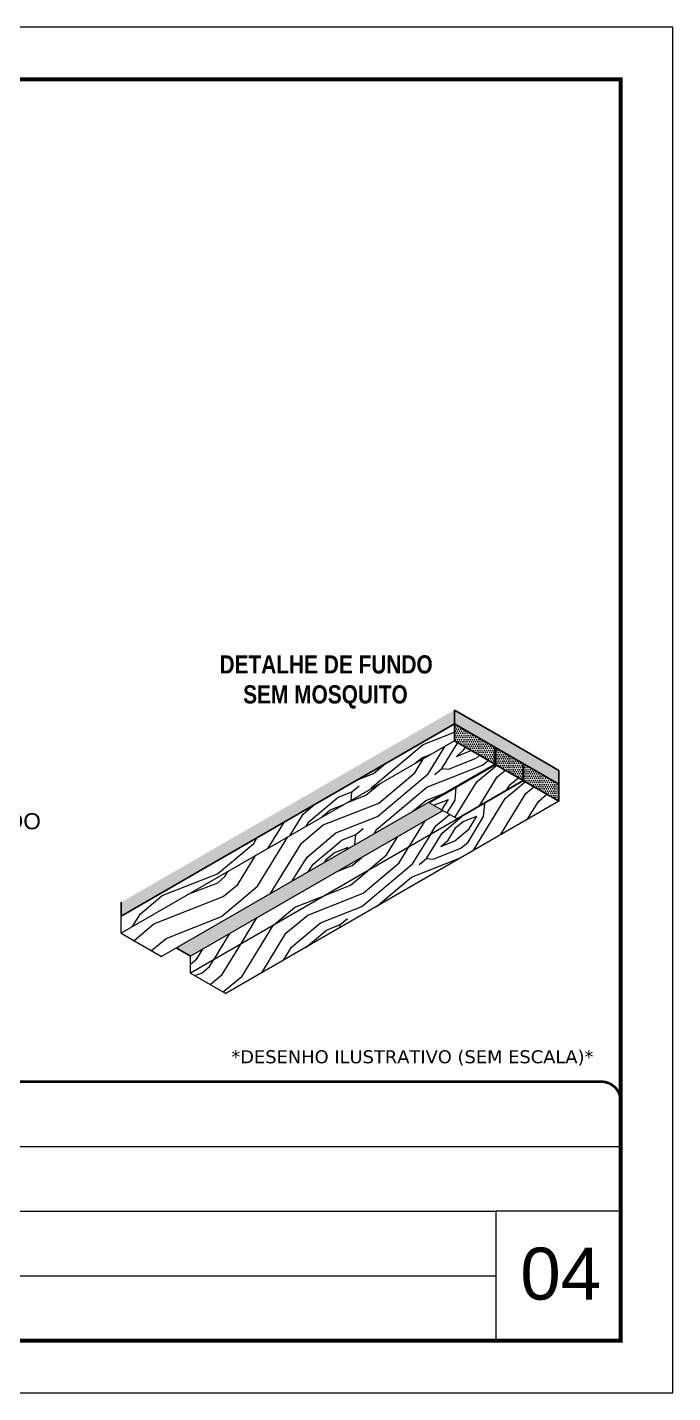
# Model space of a CAD drawing. Extents: x 3330 to 22105, y 1197 to 30204.
# Drawn here: x 18603 to 19100, y 28763 to 29813 of the extents above; entities that cross this region are included whole.
import ezdxf
from ezdxf.enums import TextEntityAlignment as Align

# ---------------------------------------------------------------- set-up
doc = ezdxf.new("R2010")
doc.units = 0
doc.linetypes.add('CONTINUO', pattern=[0])
doc.linetypes.add('DASHED', pattern=[0.75, 0.5, -0.25])
for name, color, linetype, lineweight in [('CARIMBO', 255, 'Continuous', 9), ('Folhas', 255, 'Continuous', 9), ('fundo', 100, 'Continuous', 9), ('Madeira', 126, 'Continuous', 18), ('SARRAFO DE PRESSAO', 251, 'DASHED', 9)]:
    doc.layers.add(name, color=color, linetype=linetype, lineweight=lineweight)
for name, color, linetype in [('HACHURA MADEIRAS', 1, 'Continuous'), ('material do compensado', 7, 'Continuous'), ('texto', 7, 'Continuous')]:
    doc.layers.add(name, color=color, linetype=linetype)
doc.styles.add('ARIAL', font='arial.ttf')
doc.styles.add('CESAR1', font='arial.ttf', dxfattribs={"oblique": 15})
doc.styles.add('ROMANC', font='techb___.ttf', dxfattribs={"height": 2.5})
doc.styles.add('stylellllll', font='verdana.ttf', dxfattribs={"height": 2})
pattern_1 = [(355, (-30733.11, 26415.57), (111.07494, 93.20294), [5.12645, -97.40264]), (85, (-30689.13, 26447.74), (-93.20294, 111.07494), [10.2529, -92.27619]), (40, (-30710.45, 26439.314), (8.936, 102.13894), [7.24881, -21.74642, 7.24881, -14.497615, 50.751904, -43.50449]), (40, (-30738.666, 26410.91), (8.936, 102.13894), [7.24983, -14.49967, 7.24983, -115.99871]), (40, (-30702.02, 26417.99), (8.936, 102.13894), [7.24983, -137.7482]), (40, (-30692.256, 26411.99), (8.936, 102.13894), [7.24983, -137.7482]), (40, (-30706.68, 26423.55), (8.936, 102.13894), [7.24983, -137.7482]), (40, (-30711.344, 26429.1), (8.936, 102.13894), [14.49967, -130.49838]), (40, (-30679.11, 26503.47), (8.936, 102.13894), [14.49967, -130.49838]), (40, (-30721.11, 26435.1), (8.936, 102.13894), [28.99933, -115.99871]), (40, (-30725.77, 26440.655), (8.936, 102.13894), [28.99933, -115.99871]), (40, (-30656.7, 26465.49), (8.936, 102.13894), [28.99933, -115.99871]), (40, (-30729.984, 26451.315), (8.936, 102.13894), [21.7497, -123.24834]), (40, (-30749.07, 26468.42), (8.936, 102.13894), [21.7497, -123.24834]), (40, (-30739.75, 26457.316), (8.936, 102.13894), [21.7497, -123.24834]), (40, (-30670.68, 26482.15), (8.936, 102.13894), [36.24951, -108.74853]), (40, (-30680.45, 26488.15), (8.936, 102.13894), [36.24951, -108.74853]), (40, (-30672.47, 26461.72), (8.936, 102.13894), [50.74931, -94.24873]), (21.56505, (-30722.004, 26424.887), (102.138945, -8.936), [11.4631, -217.79893]), (21.56505, (-30698.896, 26453.74), (102.138945, -8.936), [11.4631, -217.79893]), (21.56505, (-30704.896, 26443.974), (102.138945, -8.936), [11.4631, -217.79893]), (21.56505, (-30728.005, 26415.12), (102.138945, -8.936), [22.9262, -206.33583]), (21.56505, (-30703.556, 26459.295), (102.138945, -8.936), [34.3893, -194.87273]), (21.56505, (-30713.323, 26465.296), (102.138945, -8.936), [45.8524, -183.40963]), (21.56505, (-30723.09, 26471.296), (102.138945, -8.936), [45.8524, -183.40963]), (21.56505, (-30735.73, 26503.28), (102.138945, -8.936), [45.8524, -183.40963]), (21.56505, (-30736.624, 26493.064), (102.138945, -8.936), [57.3155, -171.94653]), (21.56505, (-30732.41, 26482.404), (102.138945, -8.936), [57.3155, -171.94653]), (58.43495, (-30700.236, 26438.42), (8.936, 102.138945), [11.4631, -217.79893]), (58.43495, (-30716.45, 26429.547), (8.936, 102.138945), [11.4631, -217.79893]), (58.43495, (-30733.11, 26415.567), (8.936, 102.138945), [22.9262, -206.33583]), (58.43495, (-30701.13, 26428.207), (8.936, 102.138945), [22.9262, -206.33583]), (58.43495, (-30743.773, 26411.353), (8.936, 102.138945), [34.3893, -194.87273]), (58.43495, (-30753.986, 26412.247), (8.936, 102.138945), [45.8524, -183.40963]), (58.43495, (-30661.615, 26409.31), (8.936, 102.138945), [45.8524, -183.40963]), (58.43495, (-30696.47, 26422.653), (8.936, 102.138945), [45.8524, -183.40963]), (58.43495, (-30676.935, 26410.65), (8.936, 102.138945), [57.3155, -171.94653]), (58.43495, (-30686.703, 26416.652), (8.936, 102.138945), [57.3155, -171.94653])]
pattern_2 = [(0, (-19840.5948, 18661.6152), (0.82275303, 1.645506056), [0, -1.645506056])]

# ---------------------------------------------------------------- blocks, each defined once
blk = doc.blocks.new('9999999999')
at = {"color": 30, "linetype": 'CONTINUO'}
for p, q in [((98564.6, 34379.6), (99584, 34379.6)), ((98564.6, 34329.8), (99488, 34329.8)), ((99584, 34329.8), (99488, 34329.8)), ((99488, 34329.8), (99488, 34230.2)), ((98564.6, 34280), (99488, 34280))]:
    blk.add_line(p, q, dxfattribs=at)
at = {"color": 30, "linetype": 'CONTINUO', "const_width": 2}
blk.add_lwpolyline([(99584, 34230.2), (99584, 34414.4, 0.414214), (99569, 34429.4), (98229, 34429.4, 0.414214), (98214, 34414.4), (98214, 34245.2, 0.414214), (98229, 34230.2), (99584, 34230.2)], format="xyb", dxfattribs=at)
at = {"layer": 'Folhas'}
blk.add_lwpolyline([(98139, 34190.2), (99624, 34190.2), (99624, 35240.2), (98139, 35240.2)], close=True, dxfattribs=at)
at = {"layer": 'Folhas', "color": 30, "const_width": 3}
blk.add_lwpolyline([(98214, 34230.2), (99584, 34230.2), (99584, 35200.2), (98214, 35200.2)], close=True, dxfattribs=at)

msp = doc.modelspace()

# ---------------------------------------------------------------- hatches: boundary and pattern name
at = {"layer": 'fundo'}
h = msp.add_hatch(color=252, dxfattribs=at)
h.dxf.hatch_style = 1
h.paths.add_polyline_path([(18675.55, 29140.24), (18675.55, 29129.58), (18931.7, 29277.47), (18931.7, 29288.12)])
h = msp.add_hatch(color=252, dxfattribs=at)
h.dxf.hatch_style = 1
h.paths.add_polyline_path([(18962.77, 29270.18), (18931.7, 29288.12), (18931.7, 29277.47), (18962.77, 29259.52), (19012.11, 29231.04), (19012.11, 29241.69)])
h = msp.add_hatch(color=252, dxfattribs=at)
h.dxf.hatch_style = 1
h.paths.add_polyline_path([(18923.06, 29210.73), (18912.7, 29216.71), (18912.7, 29217.59), (18717.91, 29105.13), (18728.83, 29098.82)])
at = {"layer": 'HACHURA MADEIRAS'}
h = msp.add_hatch(dxfattribs=at)
h.set_pattern_fill('DOTS', scale=1.036539)
h.set_pattern_definition(pattern_2)
h.paths.add_polyline_path([(18962.77, 29246.5), (18962.77, 29259.52), (18931.7, 29277.47), (18931.7, 29264.44)])
h = msp.add_hatch(dxfattribs=at)
h.set_pattern_fill('DOTS', scale=1.036539)
h.set_pattern_definition(pattern_2)
h.paths.add_polyline_path([(18963.53, 29259.09), (18963.53, 29246.06), (18984.67, 29233.86), (18984.67, 29246.88)])
h = msp.add_hatch(dxfattribs=at)
h.set_pattern_fill('DOTS', scale=1.036539)
h.set_pattern_definition(pattern_2)
h.paths.add_polyline_path([(18984.97, 29246.71), (18984.97, 29233.68), (19012.11, 29218.02), (19012.11, 29231.04)])
at = {"layer": 'Madeira'}
h = msp.add_hatch(dxfattribs=at)
h.set_pattern_fill('PATRON00077', color=256, scale=102.529099, angle=355, pattern_type=2)
h.set_pattern_definition(pattern_1)
h.paths.add_polyline_path([(18675.55, 29129.58), (18675.55, 29116.56), (18931.7, 29264.44), (18931.7, 29277.47)])
h = msp.add_hatch(dxfattribs=at)
h.set_pattern_fill('PATRON00077', color=256, scale=102.529099, angle=355, pattern_type=2)
h.set_pattern_definition([(355, (369.41, -42825), (111.07494, 93.20294), [5.12645, -97.40264]), (85, (413.39, -42792.83), (-93.20294, 111.07494), [10.25291, -92.27619]), (40, (392.07, -42801.256), (8.936, 102.138945), [7.248807, -21.74642, 7.248807, -14.497615, 50.751904, -43.504487]), (40, (363.85, -42829.66), (8.936, 102.138945), [7.24983, -14.499665, 7.24983, -115.99871]), (40, (400.495, -42822.58), (8.936, 102.138945), [7.24983, -137.74821]), (40, (410.26, -42828.58), (8.936, 102.138945), [7.24983, -137.74821]), (40, (395.834, -42817.02), (8.936, 102.138945), [7.24983, -137.74821]), (40, (391.174, -42811.47), (8.936, 102.138945), [14.49967, -130.49838]), (40, (423.41, -42737.1), (8.936, 102.138945), [14.49967, -130.49838]), (40, (381.41, -42805.47), (8.936, 102.138945), [28.99933, -115.99871]), (40, (376.75, -42799.915), (8.936, 102.138945), [28.99933, -115.99871]), (40, (445.82, -42775.08), (8.936, 102.138945), [28.99933, -115.99871]), (40, (372.534, -42789.254), (8.936, 102.138945), [21.7497, -123.24834]), (40, (353.446, -42772.15), (8.936, 102.138945), [21.7497, -123.24834]), (40, (362.77, -42783.254), (8.936, 102.138945), [21.7497, -123.24834]), (40, (431.84, -42758.42), (8.936, 102.138945), [36.24951, -108.74853]), (40, (422.07, -42752.42), (8.936, 102.138945), [36.24951, -108.74853]), (40, (430.05, -42778.85), (8.936, 102.138945), [50.74931, -94.24873]), (21.56505, (380.514, -42815.683), (102.138945, -8.936), [11.4631, -217.79893]), (21.56505, (403.62, -42786.83), (102.138945, -8.936), [11.4631, -217.79893]), (21.56505, (397.62, -42796.595), (102.138945, -8.936), [11.4631, -217.79893]), (21.56505, (374.513, -42825.45), (102.138945, -8.936), [22.9262, -206.33583]), (21.56505, (398.96, -42781.275), (102.138945, -8.936), [34.3893, -194.87273]), (21.56505, (389.195, -42775.274), (102.138945, -8.936), [45.8524, -183.40963]), (21.56505, (379.43, -42769.273), (102.138945, -8.936), [45.8524, -183.40963]), (21.56505, (366.79, -42737.29), (102.138945, -8.936), [45.8524, -183.40963]), (21.56505, (365.894, -42747.505), (102.138945, -8.936), [57.31551, -171.94653]), (21.56505, (370.108, -42758.166), (102.138945, -8.936), [57.31551, -171.94653]), (58.43495, (402.28, -42802.15), (8.936, 102.138945), [11.4631, -217.79893]), (58.43495, (386.067, -42811.023), (8.936, 102.138945), [11.4631, -217.79893]), (58.43495, (369.406, -42825.003), (8.936, 102.138945), [22.9262, -206.33583]), (58.43495, (401.39, -42812.363), (8.936, 102.138945), [22.9262, -206.33583]), (58.43495, (358.745, -42829.216), (8.936, 102.138945), [34.3893, -194.87273]), (58.43495, (348.53, -42828.323), (8.936, 102.138945), [45.8524, -183.40963]), (58.43495, (440.903, -42831.26), (8.936, 102.138945), [45.8524, -183.40963]), (58.43495, (406.05, -42817.917), (8.936, 102.138945), [45.8524, -183.40963]), (58.43495, (425.583, -42829.92), (8.936, 102.138945), [57.31551, -171.94653]), (58.43495, (415.815, -42823.917), (8.936, 102.138945), [57.31551, -171.94653])])
h.paths.add_polyline_path([(18675.55, 29116.56), (18706.63, 29098.61), (18962.77, 29246.5), (18931.7, 29264.44)])
h = msp.add_hatch(dxfattribs=at)
h.set_pattern_fill('PATRON00077', color=256, scale=102.529099, angle=355, pattern_type=2)
h.set_pattern_definition([(355, (-30755.08, 26428.31), (111.07494, 93.20294), [5.12645, -97.40264]), (85, (-30711.09, 26460.48), (-93.20294, 111.07494), [10.2529, -92.27619]), (40, (-30732.414, 26452.05), (8.936, 102.13894), [7.24881, -21.74642, 7.24881, -14.497615, 50.751904, -43.50449]), (40, (-30760.63, 26423.646), (8.936, 102.13894), [7.24983, -14.49967, 7.24983, -115.99871]), (40, (-30723.99, 26430.73), (8.936, 102.13894), [7.24983, -137.7482]), (40, (-30714.22, 26424.73), (8.936, 102.13894), [7.24983, -137.7482]), (40, (-30728.65, 26436.286), (8.936, 102.13894), [7.24983, -137.7482]), (40, (-30733.31, 26441.84), (8.936, 102.13894), [14.49967, -130.49838]), (40, (-30701.07, 26516.21), (8.936, 102.13894), [14.49967, -130.49838]), (40, (-30743.075, 26447.84), (8.936, 102.13894), [28.99933, -115.99871]), (40, (-30747.735, 26453.394), (8.936, 102.13894), [28.99933, -115.99871]), (40, (-30678.664, 26478.23), (8.936, 102.13894), [28.99933, -115.99871]), (40, (-30751.95, 26464.055), (8.936, 102.13894), [21.7497, -123.24834]), (40, (-30771.036, 26481.16), (8.936, 102.13894), [21.7497, -123.24834]), (40, (-30761.716, 26470.055), (8.936, 102.13894), [21.7497, -123.24834]), (40, (-30692.644, 26494.89), (8.936, 102.13894), [36.24951, -108.74853]), (40, (-30702.41, 26500.89), (8.936, 102.13894), [36.24951, -108.74853]), (40, (-30694.43, 26474.46), (8.936, 102.13894), [50.74931, -94.24873]), (21.56505, (-30743.97, 26437.626), (102.138945, -8.936), [11.4631, -217.79893]), (21.56505, (-30720.86, 26466.48), (102.138945, -8.936), [11.4631, -217.79893]), (21.56505, (-30726.86, 26456.714), (102.138945, -8.936), [11.4631, -217.79893]), (21.56505, (-30749.97, 26427.86), (102.138945, -8.936), [22.9262, -206.33583]), (21.56505, (-30725.52, 26472.035), (102.138945, -8.936), [34.3893, -194.87273]), (21.56505, (-30735.287, 26478.035), (102.138945, -8.936), [45.8524, -183.40963]), (21.56505, (-30745.054, 26484.036), (102.138945, -8.936), [45.8524, -183.40963]), (21.56505, (-30757.694, 26516.02), (102.138945, -8.936), [45.8524, -183.40963]), (21.56505, (-30758.59, 26505.804), (102.138945, -8.936), [57.3155, -171.94653]), (21.56505, (-30754.375, 26495.143), (102.138945, -8.936), [57.3155, -171.94653]), (58.43495, (-30722.2, 26451.16), (8.936, 102.138945), [11.4631, -217.79893]), (58.43495, (-30738.415, 26442.286), (8.936, 102.138945), [11.4631, -217.79893]), (58.43495, (-30755.076, 26428.306), (8.936, 102.138945), [22.9262, -206.33583]), (58.43495, (-30723.094, 26440.946), (8.936, 102.138945), [22.9262, -206.33583]), (58.43495, (-30765.737, 26424.093), (8.936, 102.138945), [34.3893, -194.87273]), (58.43495, (-30775.95, 26424.986), (8.936, 102.138945), [45.8524, -183.40963]), (58.43495, (-30683.58, 26422.05), (8.936, 102.138945), [45.8524, -183.40963]), (58.43495, (-30718.434, 26435.392), (8.936, 102.138945), [45.8524, -183.40963]), (58.43495, (-30698.9, 26423.39), (8.936, 102.138945), [57.3155, -171.94653]), (58.43495, (-30708.667, 26429.39), (8.936, 102.138945), [57.3155, -171.94653])])
h.paths.add_polyline_path([(18933.83, 29204.51), (18984.67, 29233.86), (18963.01, 29246.42), (18912.7, 29216.71)])
h = msp.add_hatch(dxfattribs=at)
h.set_pattern_fill('PATRON00077', color=256, scale=102.529099, angle=355, pattern_type=2)
h.set_pattern_definition(pattern_1)
h.paths.add_polyline_path([(18755.98, 29070.14), (19012.11, 29218.02), (18984.97, 29233.68), (18728.92, 29085.85)])
h = msp.add_hatch(dxfattribs=at)
h.set_pattern_fill('PATRON00077', color=256, scale=102.529099, angle=355, pattern_type=2)
h.set_pattern_definition(pattern_1)
h.paths.add_polyline_path([(18934.2, 29204.3), (18922.92, 29210.81), (18728.76, 29098.78), (18728.83, 29085.8)])

# ---------------------------------------------------------------- linework, layer by layer
for p, q in [((18931.7, 29264.44), (18675.55, 29116.56)), ((18962.77, 29246.5), (18706.63, 29098.61)), ((18963.53, 29246.06), (18912.7, 29216.71)), ((18984.97, 29233.68), (18728.83, 29085.8)), ((18984.67, 29233.86), (18933.83, 29204.51)), ((19012.11, 29218.02), (18755.97, 29070.13)), ((18912.7, 29216.71), (18934.14, 29204.33)), ((18923.06, 29210.73), (18728.83, 29098.82)), ((18675.55, 29116.56), (18675.55, 29129.58)), ((18675.55, 29116.56), (18706.63, 29098.61)), ((18728.83, 29085.8), (18728.83, 29098.82)), ((18728.83, 29085.8), (18755.97, 29070.13))]:
    msp.add_line(p, q, dxfattribs=at)
at = {"layer": 'material do compensado'}
for p, q in [((18931.7, 29264.44), (18931.7, 29288.12)), ((18931.7, 29288.12), (18962.77, 29270.18)), ((18931.7, 29277.47), (18675.55, 29129.58)), ((18931.7, 29277.47), (18962.77, 29259.52)), ((18931.7, 29264.44), (18962.77, 29246.5)), ((18962.77, 29270.18), (19012.11, 29241.69)), ((18962.77, 29259.52), (19012.11, 29231.04)), ((18962.77, 29246.5), (18962.77, 29259.52)), ((18963.53, 29246.06), (18963.53, 29259.09)), ((18963.53, 29246.06), (18984.67, 29233.86)), ((18984.67, 29233.86), (18984.67, 29246.88)), ((18984.97, 29233.68), (18984.97, 29246.71)), ((18984.97, 29233.68), (19012.11, 29218.02)), ((19012.11, 29218.02), (19012.11, 29241.69)), ((18912.7, 29216.71), (18912.7, 29217.59)), ((18675.55, 29140.24), (18675.55, 29129.58)), ((18728.83, 29098.82), (18717.91, 29105.13))]:
    msp.add_line(p, q, dxfattribs=at)

# ---------------------------------------------------------------- block references
at = {"layer": 'SARRAFO DE PRESSAO', "color": 6, "linetype": 'ByBlock'}
msp.add_blockref('9999999999', (-80524.42, -5427.08), dxfattribs=at)

# ---------------------------------------------------------------- texts
at = {"style": 'stylellllll'}
msp.add_text('*DESENHO ILUSTRATIVO (SEM ESCALA)*', height=10, dxfattribs=at).set_placement((19038.64, 29016.45), align=Align.RIGHT)
at = {"layer": 'CARIMBO', "style": 'CESAR1'}
msp.add_text('PAINEL LATERAL ESTRUTURADO', height=12.436, dxfattribs=at).set_placement((18332.93, 29202.61), align=Align.MIDDLE_LEFT)
at = {"layer": 'CARIMBO', "style": 'ARIAL'}
msp.add_text('04', height=40, dxfattribs=at).set_placement((18982.42, 28834.69))
at = {"layer": 'texto', "style": 'ROMANC'}
for s, p in [('DETALHE DE FUNDO ', (18835.37, 29323.2)), ('SEM MOSQUITO', (18832.63, 29300.15))]:
    msp.add_text(s, height=14, dxfattribs=at).set_placement(p, align=Align.MIDDLE_CENTER)

doc.saveas('drawing.dxf')
